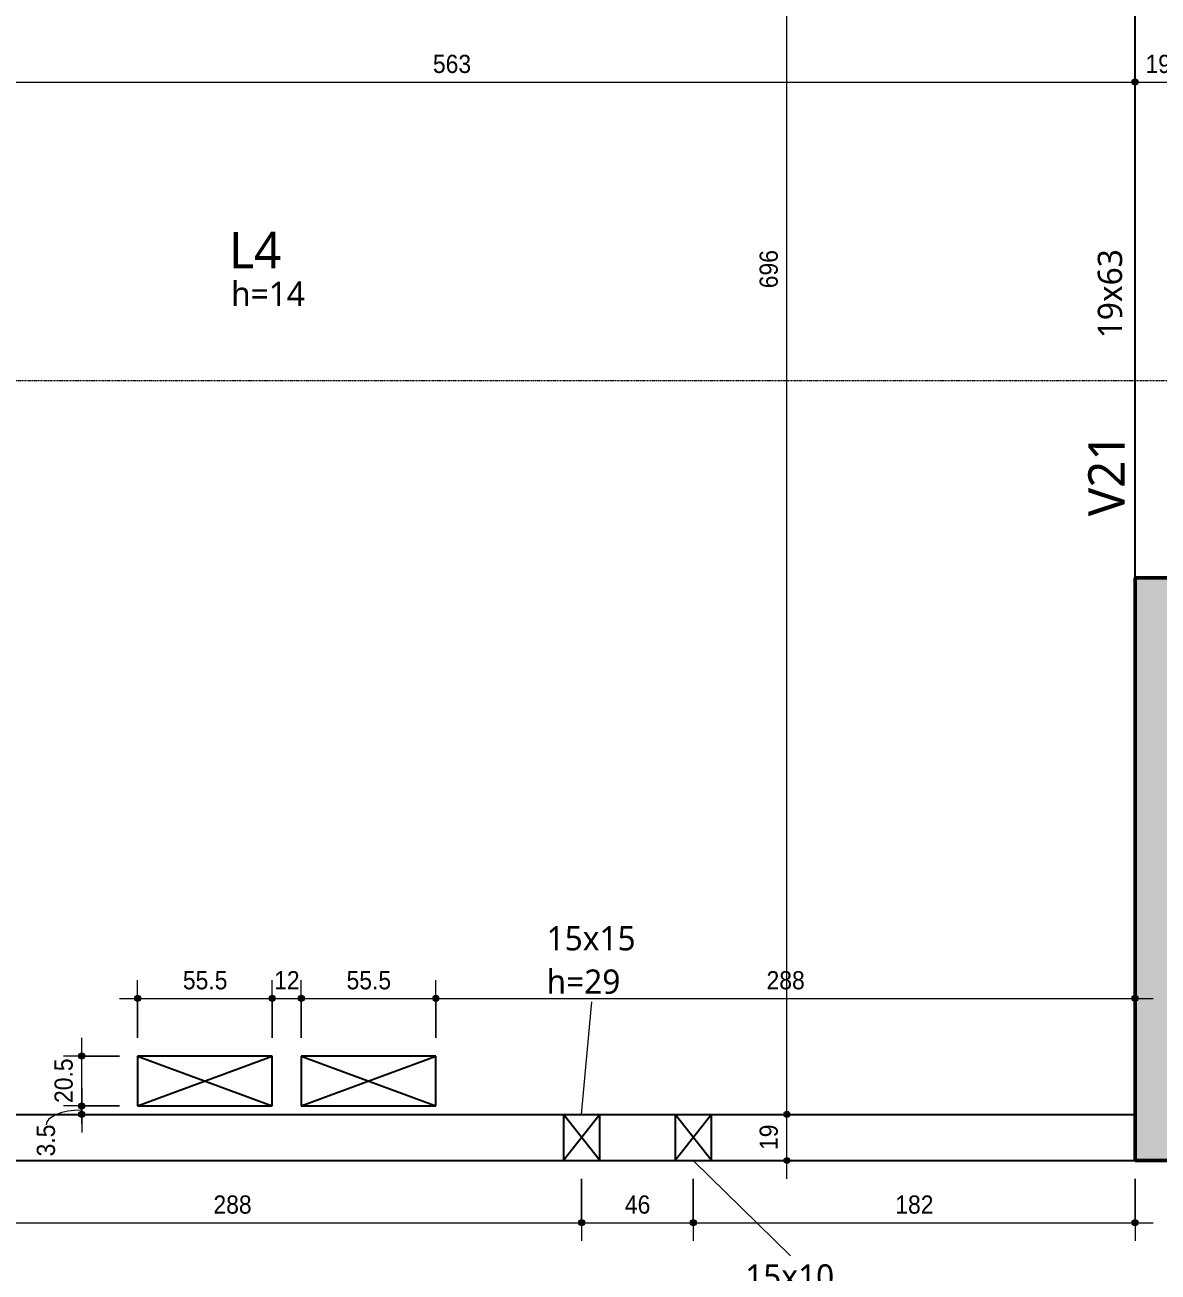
# Model space of a CAD drawing. Header units: centimetres. Extents: x -2198 to 42786, y -3196 to 88064.
# Drawn here: x 354 to 821, y -73 to 441 of the extents above; entities that cross this region are included whole.
import ezdxf

# ---------------------------------------------------------------- set-up
doc = ezdxf.new("R2010")
doc.units = ezdxf.units.CM
doc.linetypes.add('Centro de 6 mm', pattern=[1.32, 0.6, -0.24, 0.24, -0.24])
doc.linetypes.add('Traço', pattern=[0.635, 0.3175, -0.3175])
for name, color, linetype, lineweight in [('A-ANNO-DIMS', 7, 'Continuous', 9), ('A-ANNO-DIMS-50', 7, 'Continuous', 9), ('A-DETL-THIN', 7, 'Continuous', 25), ('A-FLOR', 7, 'Continuous', 25), ('A-FLOR-IDEN', 7, 'Continuous', 9), ('A-GENM', 7, 'Continuous', 25), ('A-GENM-HDLN', 7, 'Traço', 18), ('A-GENM-IDEN', 7, 'Continuous', 9), ('G-ANNO-SYMB', 7, 'Continuous', 9), ('S-BEAM', 7, 'Continuous', 25), ('S-BEAM-HDLN', 7, 'Traço', 25), ('S-BEAM-IDEN', 7, 'Continuous', 9), ('S-COLS', 7, 'Continuous', 25)]:
    doc.layers.add(name, color=color, linetype=linetype, lineweight=lineweight)
doc.styles.add('Arial_2', font='arial.ttf', dxfattribs={"width": 0.9, "height": 7.5})
doc.styles.add('Gadugi', font='gadugi.ttf', dxfattribs={"height": 15})
doc.styles.add('Gadugi_1', font='gadugi.ttf', dxfattribs={"height": 10})
doc.dimstyles.new('PED_1_5mm_ESQ', dxfattribs={"dimscale": 30.48, "dimtxt": 7.651945, "dimasz": 0.328084, "dimexe": 0.246063, "dimexo": 0.246063, "dimgap": 0.049213, "dimtad": 1, "dimdec": 1, "dimrnd": 0.5, "dimdsep": 46, "dimtxsty": 'Arial_2', "dimblk1": 'DOTSMALL', "dimblk2": 'DOTSMALL', "dimsah": 1, "dimcen": 0.09, "dimdle": 0.246063, "dimazin": 0, "dimtfac": 1, "dimtdec": 4, "dimtix": 1, "dimtmove": 0, "dimatfit": 3, "dimfxl": 1, "dimtvp": 1, "dimtolj": 1, "dimtzin": 0, "dimarcsym": 2})
doc.dimstyles.new('PED_1_5mm_ESQ_1', dxfattribs={"dimscale": 30.48, "dimtxt": 7.651945, "dimasz": 0.328084, "dimexe": 0.246063, "dimexo": 0.246063, "dimgap": 0.049213, "dimtad": 1, "dimdec": 1, "dimrnd": 0.5, "dimdsep": 46, "dimtxsty": 'Arial_2', "dimblk1": 'DOTSMALL', "dimblk2": 'DOTSMALL', "dimsah": 1, "dimcen": 0.09, "dimdle": 0.246063, "dimazin": 0, "dimtfac": 1, "dimtdec": 4, "dimtix": 1, "dimtmove": 1, "dimatfit": 3, "dimfxl": 1, "dimtvp": 1, "dimtolj": 1, "dimtzin": 0, "dimarcsym": 2})

# ---------------------------------------------------------------- blocks, each defined once
blk = doc.blocks.new('PED_FURO_RETANGULAR_R04_2020 - 15x10x26-3623036-PL E 001 - FORMA DO PAVIMENTO TIPO 1')
at = {"layer": 'A-GENM-HDLN'}
for p, q in [((-7.5, 9.5), (7.5, -9.5)), ((-7.5, -9.5), (7.5, 9.5)), ((-7.5, -9.5), (-7.5, 9.5)), ((7.5, 9.5), (7.5, -9.5))]:
    blk.add_line(p, q, dxfattribs=at)
blk = doc.blocks.new('PED_FURO_RETANGULAR_R04_2020 - 15x15x29-V1-PL E 001 - FORMA DO PAVIMENTO TIPO 1')
at = {"layer": 'A-GENM-HDLN'}
for p, q in [((-7.5, 9.5), (7.5, -9.5)), ((-7.5, -9.5), (7.5, 9.5)), ((-7.5, -9.5), (-7.5, 9.5)), ((7.5, 9.5), (7.5, -9.5))]:
    blk.add_line(p, q, dxfattribs=at)
blk = doc.blocks.new('DIMBLOCK15-PL E 001 - FORMA DO PAVIMENTO TIPO 1')
at = {"layer": 'A-ANNO-DIMS-50'}
h = blk.add_hatch(color=256, dxfattribs=at)
edge = h.paths.add_edge_path(flags=0)
edge.add_arc((248.14, 417.26), 1.25, 0, 360)
h = blk.add_hatch(color=256, dxfattribs=at)
edge = h.paths.add_edge_path(flags=0)
edge.add_arc((811.15, 417.26), 1.25, 0, 360)
for p, q in [((248.14, 411.53), (248.14, 424.76)), ((811.15, 411.53), (811.15, 424.76)), ((248.14, 417.26), (811.15, 417.26)), ((248.14, 417.26), (248.14, 411.53)), ((811.15, 417.26), (811.15, 411.53))]:
    blk.add_line(p, q, dxfattribs=at)
for centre in [(248.14, 417.26), (811.15, 417.26)]:
    blk.add_circle(centre, 1.25, dxfattribs=at)
at = {"layer": 'A-ANNO-DIMS-50', "color": 0, "insert": (521.87, 428.5), "char_height": 7.5, "width": 18.6472, "attachment_point": 1, "line_spacing_factor": 0.941778, "style": 'Arial_2'}
blk.add_mtext('563', dxfattribs=at)
blk = doc.blocks.new('_DotSmall')
at = {"color": 0, "linetype": 'ByBlock', "const_width": 0.5}
blk.add_lwpolyline([(-0.0625, 0, 1), (0.0625, 0, 1)], format="xyb", close=True, dxfattribs=at)
blk = doc.blocks.new('DIMBLOCK16-PL E 001 - FORMA DO PAVIMENTO TIPO 1')
at = {"layer": 'A-ANNO-DIMS-50'}
h = blk.add_hatch(color=256, dxfattribs=at)
edge = h.paths.add_edge_path(flags=0)
edge.add_arc((811.15, 417.26), 1.25, 0, 360)
h = blk.add_hatch(color=256, dxfattribs=at)
edge = h.paths.add_edge_path(flags=0)
edge.add_arc((830.15, 417.26), 1.25, 0, 360)
for p, q in [((811.15, 411.53), (811.15, 424.76)), ((830.15, 411.53), (830.15, 424.76)), ((811.15, 417.26), (830.15, 417.26)), ((811.15, 417.26), (811.15, 411.53)), ((830.15, 417.26), (830.15, 411.53))]:
    blk.add_line(p, q, dxfattribs=at)
for centre in [(811.15, 417.26), (830.15, 417.26)]:
    blk.add_circle(centre, 1.25, dxfattribs=at)
at = {"layer": 'A-ANNO-DIMS-50', "color": 0, "insert": (815.47, 428.5), "char_height": 7.5, "width": 12.4315, "attachment_point": 1, "line_spacing_factor": 0.941778, "style": 'Arial_2'}
blk.add_mtext('19', dxfattribs=at)
blk = doc.blocks.new('DIMBLOCK41-PL E 001 - FORMA DO PAVIMENTO TIPO 1')
at = {"layer": 'A-ANNO-DIMS-50'}
h = blk.add_hatch(color=256, dxfattribs=at)
edge = h.paths.add_edge_path(flags=0)
edge.add_arc((667.7, -7.88), 1.25, 0, 360)
h = blk.add_hatch(color=256, dxfattribs=at)
edge = h.paths.add_edge_path(flags=0)
edge.add_arc((667.7, -26.88), 1.25, 0, 360)
for p, q in [((673.43, -7.88), (660.2, -7.88)), ((667.7, -34.38), (667.7, -7.88)), ((667.7, -7.88), (673.43, -7.88)), ((673.43, -26.88), (660.2, -26.88)), ((667.7, -26.88), (673.43, -26.88))]:
    blk.add_line(p, q, dxfattribs=at)
for centre in [(667.7, -7.88), (667.7, -26.88)]:
    blk.add_circle(centre, 1.25, dxfattribs=at)
at = {"layer": 'A-ANNO-DIMS-50', "color": 0, "insert": (656.46, -22.56), "char_height": 7.5, "width": 12.4315, "attachment_point": 1, "rotation": 90, "line_spacing_factor": 0.941778, "style": 'Arial_2'}
blk.add_mtext('19', dxfattribs=at)
blk = doc.blocks.new('DIMBLOCK42-PL E 001 - FORMA DO PAVIMENTO TIPO 1')
at = {"layer": 'A-ANNO-DIMS-50'}
h = blk.add_hatch(color=256, dxfattribs=at)
edge = h.paths.add_edge_path(flags=0)
edge.add_arc((667.7, 688.12), 1.25, 0, 360)
h = blk.add_hatch(color=256, dxfattribs=at)
edge = h.paths.add_edge_path(flags=0)
edge.add_arc((667.7, -7.88), 1.25, 0, 360)
for p, q in [((673.43, 688.12), (660.2, 688.12)), ((667.7, -7.88), (667.7, 688.12)), ((667.7, 688.12), (673.43, 688.12)), ((673.43, -7.88), (660.2, -7.88)), ((667.7, -7.88), (673.43, -7.88))]:
    blk.add_line(p, q, dxfattribs=at)
for centre in [(667.7, 688.12), (667.7, -7.88)]:
    blk.add_circle(centre, 1.25, dxfattribs=at)
at = {"layer": 'A-ANNO-DIMS-50', "color": 0, "insert": (656.46, 332.35), "char_height": 7.5, "width": 18.6472, "attachment_point": 1, "rotation": 90, "line_spacing_factor": 0.941778, "style": 'Arial_2'}
blk.add_mtext('696', dxfattribs=at)
blk = doc.blocks.new('DIMBLOCK157-PL E 001 - FORMA DO PAVIMENTO TIPO 1')
at = {"layer": 'A-ANNO-DIMS-50'}
h = blk.add_hatch(color=256, dxfattribs=at)
edge = h.paths.add_edge_path(flags=0)
edge.add_arc((295.27, -52.5), 1.25, 0, 360)
h = blk.add_hatch(color=256, dxfattribs=at)
edge = h.paths.add_edge_path(flags=0)
edge.add_arc((583.15, -52.5), 1.25, 0, 360)
for p, q in [((295.27, -34.38), (295.27, -60)), ((295.27, -52.5), (295.27, -34.38)), ((583.15, -34.38), (583.15, -60)), ((583.15, -52.5), (583.15, -34.38)), ((295.27, -52.5), (583.15, -52.5))]:
    blk.add_line(p, q, dxfattribs=at)
for centre in [(295.27, -52.5), (583.15, -52.5)]:
    blk.add_circle(centre, 1.25, dxfattribs=at)
at = {"layer": 'A-ANNO-DIMS-50', "color": 0, "insert": (431.44, -41.26), "char_height": 7.5, "width": 18.6472, "attachment_point": 1, "line_spacing_factor": 0.941778, "style": 'Arial_2'}
blk.add_mtext('288', dxfattribs=at)
blk = doc.blocks.new('DIMBLOCK158-PL E 001 - FORMA DO PAVIMENTO TIPO 1')
at = {"layer": 'A-ANNO-DIMS-50'}
h = blk.add_hatch(color=256, dxfattribs=at)
edge = h.paths.add_edge_path(flags=0)
edge.add_arc((583.15, -52.5), 1.25, 0, 360)
h = blk.add_hatch(color=256, dxfattribs=at)
edge = h.paths.add_edge_path(flags=0)
edge.add_arc((629.13, -52.5), 1.25, 0, 360)
for p, q in [((583.15, -34.38), (583.15, -60)), ((583.15, -52.5), (583.15, -34.38)), ((629.13, -34.38), (629.13, -60)), ((629.13, -52.5), (629.13, -34.38)), ((583.15, -52.5), (629.13, -52.5))]:
    blk.add_line(p, q, dxfattribs=at)
for centre in [(583.15, -52.5), (629.13, -52.5)]:
    blk.add_circle(centre, 1.25, dxfattribs=at)
at = {"layer": 'A-ANNO-DIMS-50', "color": 0, "insert": (600.96, -41.26), "char_height": 7.5, "width": 12.4315, "attachment_point": 1, "line_spacing_factor": 0.941778, "style": 'Arial_2'}
blk.add_mtext('46', dxfattribs=at)
blk = doc.blocks.new('DIMBLOCK159-PL E 001 - FORMA DO PAVIMENTO TIPO 1')
at = {"layer": 'A-ANNO-DIMS-50'}
h = blk.add_hatch(color=256, dxfattribs=at)
edge = h.paths.add_edge_path(flags=0)
edge.add_arc((629.13, -52.5), 1.25, 0, 360)
h = blk.add_hatch(color=256, dxfattribs=at)
edge = h.paths.add_edge_path(flags=0)
edge.add_arc((811.15, -52.5), 1.25, 0, 360)
for p, q in [((629.13, -34.38), (629.13, -60)), ((629.13, -52.5), (629.13, -34.38)), ((811.15, -34.38), (811.15, -60)), ((811.15, -52.5), (811.15, -34.38)), ((629.13, -52.5), (818.65, -52.5))]:
    blk.add_line(p, q, dxfattribs=at)
for centre in [(629.13, -52.5), (811.15, -52.5)]:
    blk.add_circle(centre, 1.25, dxfattribs=at)
at = {"layer": 'A-ANNO-DIMS-50', "color": 0, "insert": (712.37, -41.26), "char_height": 7.5, "width": 18.6472, "attachment_point": 1, "line_spacing_factor": 0.941778, "style": 'Arial_2'}
blk.add_mtext('182', dxfattribs=at)
blk = doc.blocks.new('DIMBLOCK160-PL E 001 - FORMA DO PAVIMENTO TIPO 1')
at = {"layer": 'A-ANNO-DIMS-50'}
h = blk.add_hatch(color=256, dxfattribs=at)
edge = h.paths.add_edge_path(flags=0)
edge.add_arc((400.2, 39.88), 1.25, 0, 360)
h = blk.add_hatch(color=256, dxfattribs=at)
edge = h.paths.add_edge_path(flags=0)
edge.add_arc((455.64, 39.88), 1.25, 0, 360)
for p, q in [((400.2, 23.63), (400.2, 47.38)), ((455.64, 23.63), (455.64, 47.38)), ((392.7, 39.88), (455.64, 39.88)), ((400.2, 39.88), (400.2, 23.63)), ((455.64, 39.88), (455.64, 23.63))]:
    blk.add_line(p, q, dxfattribs=at)
for centre in [(400.2, 39.88), (455.64, 39.88)]:
    blk.add_circle(centre, 1.25, dxfattribs=at)
at = {"layer": 'A-ANNO-DIMS-50', "color": 0, "insert": (418.85, 51.12), "char_height": 7.5, "width": 21.7551, "attachment_point": 1, "line_spacing_factor": 0.941778, "style": 'Arial_2'}
blk.add_mtext('55.5', dxfattribs=at)
blk = doc.blocks.new('DIMBLOCK161-PL E 001 - FORMA DO PAVIMENTO TIPO 1')
at = {"layer": 'A-ANNO-DIMS-50'}
h = blk.add_hatch(color=256, dxfattribs=at)
edge = h.paths.add_edge_path(flags=0)
edge.add_arc((455.64, 39.88), 1.25, 0, 360)
h = blk.add_hatch(color=256, dxfattribs=at)
edge = h.paths.add_edge_path(flags=0)
edge.add_arc((467.64, 39.88), 1.25, 0, 360)
for p, q in [((455.64, 23.63), (455.64, 47.38)), ((467.64, 23.63), (467.64, 47.38)), ((455.64, 39.88), (467.64, 39.88)), ((455.64, 39.88), (455.64, 23.63)), ((467.64, 39.88), (467.64, 23.63))]:
    blk.add_line(p, q, dxfattribs=at)
for centre in [(455.64, 39.88), (467.64, 39.88)]:
    blk.add_circle(centre, 1.25, dxfattribs=at)
at = {"layer": 'A-ANNO-DIMS-50', "color": 0, "insert": (456.46, 51.12), "char_height": 7.5, "width": 12.4315, "attachment_point": 1, "line_spacing_factor": 0.941778, "style": 'Arial_2'}
blk.add_mtext('12', dxfattribs=at)
blk = doc.blocks.new('DIMBLOCK162-PL E 001 - FORMA DO PAVIMENTO TIPO 1')
at = {"layer": 'A-ANNO-DIMS-50'}
h = blk.add_hatch(color=256, dxfattribs=at)
edge = h.paths.add_edge_path(flags=0)
edge.add_arc((467.64, 39.88), 1.25, 0, 360)
h = blk.add_hatch(color=256, dxfattribs=at)
edge = h.paths.add_edge_path(flags=0)
edge.add_arc((523.07, 39.88), 1.25, 0, 360)
for p, q in [((467.64, 23.63), (467.64, 47.38)), ((523.07, 23.63), (523.07, 47.38)), ((467.64, 39.88), (530.57, 39.88)), ((467.64, 39.88), (467.64, 23.63)), ((523.07, 39.88), (523.07, 23.63))]:
    blk.add_line(p, q, dxfattribs=at)
for centre in [(467.64, 39.88), (523.07, 39.88)]:
    blk.add_circle(centre, 1.25, dxfattribs=at)
at = {"layer": 'A-ANNO-DIMS-50', "color": 0, "insert": (486.29, 51.12), "char_height": 7.5, "width": 21.7551, "attachment_point": 1, "line_spacing_factor": 0.941778, "style": 'Arial_2'}
blk.add_mtext('55.5', dxfattribs=at)
blk = doc.blocks.new('DIMBLOCK163-PL E 001 - FORMA DO PAVIMENTO TIPO 1')
at = {"layer": 'A-ANNO-DIMS-50'}
h = blk.add_hatch(color=256, dxfattribs=at)
edge = h.paths.add_edge_path(flags=0)
edge.add_arc((377.18, 16.13), 1.25, 0, 360)
h = blk.add_hatch(color=256, dxfattribs=at)
edge = h.paths.add_edge_path(flags=0)
edge.add_arc((377.18, -4.38), 1.25, 0, 360)
for p, q in [((377.18, -11.88), (377.18, 23.63)), ((392.7, 16.13), (369.68, 16.13)), ((377.18, 16.13), (392.7, 16.13)), ((392.7, -4.38), (369.68, -4.38)), ((377.18, -4.38), (392.7, -4.38))]:
    blk.add_line(p, q, dxfattribs=at)
for centre in [(377.18, 16.13), (377.18, -4.38)]:
    blk.add_circle(centre, 1.25, dxfattribs=at)
at = {"layer": 'A-ANNO-DIMS-50', "color": 0, "insert": (365.94, -3.19), "char_height": 7.5, "width": 21.7551, "attachment_point": 1, "rotation": 90, "line_spacing_factor": 0.941778, "style": 'Arial_2'}
blk.add_mtext('20.5', dxfattribs=at)
blk = doc.blocks.new('DIMBLOCK164-PL E 001 - FORMA DO PAVIMENTO TIPO 1')
at = {"layer": 'A-ANNO-DIMS-50'}
h = blk.add_hatch(color=256, dxfattribs=at)
edge = h.paths.add_edge_path(flags=0)
edge.add_arc((377.18, -4.38), 1.25, 0, 360)
h = blk.add_hatch(color=256, dxfattribs=at)
edge = h.paths.add_edge_path(flags=0)
edge.add_arc((377.18, -7.88), 1.25, 0, 360)
for p, q in [((377.18, 3.12), (377.18, -15.38)), ((392.7, -4.38), (369.68, -4.38)), ((377.18, -4.38), (392.7, -4.38)), ((371.45, -7.88), (384.68, -7.88)), ((377.18, -7.88), (371.45, -7.88))]:
    blk.add_line(p, q, dxfattribs=at)
for centre in [(377.18, -4.38), (377.18, -7.88)]:
    blk.add_circle(centre, 1.25, dxfattribs=at)
blk.add_ellipse((377.18, -12.24), major_axis=(-14.68, 0), ratio=0.416379, start_param=4.712389, end_param=6.283185, dxfattribs=at)
at = {"layer": 'A-ANNO-DIMS-50', "color": 0, "insert": (358.65, -25.19), "char_height": 7.5, "width": 15.5393, "attachment_point": 1, "rotation": 90, "line_spacing_factor": 0.941778, "style": 'Arial_2'}
blk.add_mtext('3.5', dxfattribs=at)
blk = doc.blocks.new('DIMBLOCK165-PL E 001 - FORMA DO PAVIMENTO TIPO 1')
at = {"layer": 'A-ANNO-DIMS-50'}
h = blk.add_hatch(color=256, dxfattribs=at)
edge = h.paths.add_edge_path(flags=0)
edge.add_arc((523.07, 39.88), 1.25, 0, 360)
h = blk.add_hatch(color=256, dxfattribs=at)
edge = h.paths.add_edge_path(flags=0)
edge.add_arc((811.15, 39.88), 1.25, 0, 360)
for p, q in [((523.07, 23.63), (523.07, 47.38)), ((811.15, 34.15), (811.15, 47.38)), ((515.57, 39.88), (818.65, 39.88)), ((523.07, 39.88), (523.07, 23.63)), ((811.15, 39.88), (811.15, 34.15))]:
    blk.add_line(p, q, dxfattribs=at)
for centre in [(523.07, 39.88), (811.15, 39.88)]:
    blk.add_circle(centre, 1.25, dxfattribs=at)
at = {"layer": 'A-ANNO-DIMS-50', "color": 0, "insert": (659.34, 51.12), "char_height": 7.5, "width": 18.6472, "attachment_point": 1, "line_spacing_factor": 0.941778, "style": 'Arial_2'}
blk.add_mtext('288', dxfattribs=at)

msp = doc.modelspace()

# ---------------------------------------------------------------- hatches: boundary and pattern name
at = {"layer": 'S-COLS', "true_color": 0x808080}
msp.add_hatch(color=8, dxfattribs=at).paths.add_polyline_path([(830.15, -26.88), (830.15, 213.12), (811.15, 213.12), (811.15, -26.88)], flags=0)

# ---------------------------------------------------------------- linework, layer by layer
at = {"layer": 'A-DETL-THIN'}
for p, q in [((400.2, 16.13), (455.64, -4.38)), ((400.2, -4.38), (455.64, 16.13)), ((467.64, 16.13), (523.07, -4.38)), ((467.64, -4.38), (523.07, 16.13)), ((590.65, -7.88), (575.65, -26.88)), ((590.65, -26.88), (575.65, -7.88)), ((636.63, -7.88), (621.63, -26.88)), ((636.63, -26.88), (621.63, -7.88))]:
    msp.add_line(p, q, dxfattribs=at)
at = {"layer": 'A-FLOR'}
for p, q in [((455.64, 16.13), (400.2, 16.13)), ((400.2, 16.13), (400.2, -4.38)), ((455.64, -4.38), (455.64, 16.13)), ((523.07, 16.13), (467.64, 16.13)), ((467.64, 16.13), (467.64, -4.38)), ((523.07, -4.38), (523.07, 16.13)), ((400.2, -4.38), (455.64, -4.38)), ((467.64, -4.38), (523.07, -4.38))]:
    msp.add_line(p, q, dxfattribs=at)
at = {"layer": 'A-GENM-IDEN'}
for p, q in [((583.15, -7.88), (587.4, 38.51)), ((629.13, -26.88), (669.2, -66.07))]:
    msp.add_line(p, q, dxfattribs=at)
at = {"layer": 'G-ANNO-SYMB', "linetype": 'Centro de 6 mm'}
msp.add_line((-1847.96, 294.37), (1441.7, 294.37), dxfattribs=at)
at = {"layer": 'S-BEAM'}
for p, q in [((811.15, 213.12), (811.15, 460.55)), ((112.14, -7.88), (811.15, -7.88)), ((112.14, -26.88), (811.15, -26.88))]:
    msp.add_line(p, q, dxfattribs=at)
at = {"layer": 'S-BEAM-HDLN', "linetype": 'Continuous'}
for p, q in [((575.65, -7.88), (575.65, -26.88)), ((590.65, -26.88), (590.65, -7.88)), ((621.63, -7.88), (621.63, -26.88)), ((636.63, -26.88), (636.63, -7.88))]:
    msp.add_line(p, q, dxfattribs=at)
at = {"layer": 'S-COLS', "lineweight": 50}
for p, q in [((811.15, -26.88), (811.15, 213.12)), ((811.15, 213.12), (830.15, 213.12)), ((830.15, -26.88), (811.15, -26.88))]:
    msp.add_line(p, q, dxfattribs=at)

# ---------------------------------------------------------------- block references
at = {"layer": 'A-GENM', "linetype": 'Traço', "lineweight": 18, "rotation": 180}
for name, p in [('PED_FURO_RETANGULAR_R04_2020 - 15x15x29-V1-PL E 001 - FORMA DO PAVIMENTO TIPO 1', (583.15, -17.38)), ('PED_FURO_RETANGULAR_R04_2020 - 15x10x26-3623036-PL E 001 - FORMA DO PAVIMENTO TIPO 1', (629.13, -17.38))]:
    msp.add_blockref(name, p, dxfattribs=at)

# ---------------------------------------------------------------- texts
at = {"layer": 'A-FLOR-IDEN', "attachment_point": 1}
for s, insert, char_height, width, style in [('L4', (437.93, 355.55), 15, 26.0548, 'Gadugi'), ('h=14', (438.71, 335.08), 10, 39.6835, 'Gadugi_1')]:
    msp.add_mtext(s, dxfattribs=dict(at, insert=insert, char_height=char_height, width=width, style=style))
at = {"layer": 'A-GENM-IDEN', "char_height": 10, "attachment_point": 1, "style": 'Gadugi_1'}
for s, insert, width in [('15x15', (568.7, 69.66), 44.8945), ('h=29', (568.7, 51.8), 39.6835), ('15x10', (650.5, -69.63), 44.8945)]:
    msp.add_mtext(s, dxfattribs=dict(at, insert=insert, width=width))
at = {"layer": 'S-BEAM-IDEN', "attachment_point": 1, "rotation": 90}
for s, insert, char_height, width, style in [('19x63', (795.81, 311.75), 10, 44.8945, 'Gadugi_1'), ('V21', (791.88, 238.45), 15, 44.0928, 'Gadugi')]:
    msp.add_mtext(s, dxfattribs=dict(at, insert=insert, char_height=char_height, width=width, style=style))

# ---------------------------------------------------------------- dimensions: what is measured, and where the dimension line sits
at = {"layer": 'A-ANNO-DIMS'}
for base, p1, p2, override, picture, middle in [((667.7, 688.12), (665.93, -7.88), (665.93, 688.12), {"dimpost": '<>', "dimfxl": 696.000019}, 'DIMBLOCK42-PL E 001 - FORMA DO PAVIMENTO TIPO 1', (662.37, 340.12)), ((377.18, 16.13), (400.2, -4.38), (400.2, 16.13), {"dimpost": '<>', "dimfxl": 20.510135}, 'DIMBLOCK163-PL E 001 - FORMA DO PAVIMENTO TIPO 1', (371.85, 5.87)), ((667.7, -7.88), (665.93, -26.88), (665.93, -7.88), {"dimpost": '<>', "dimfxl": 19}, 'DIMBLOCK41-PL E 001 - FORMA DO PAVIMENTO TIPO 1', (662.37, -17.38))]:
    dim = msp.add_linear_dim(base=base, p1=p1, p2=p2, angle=90, dimstyle='PED_1_5mm_ESQ', override=override, dxfattribs=at)
    dim.commit()
    dim.dimension.update_dxf_attribs({"geometry": picture, "text_midpoint": middle})
for base, p1, p2, override, picture, middle in [((811.15, 417.26), (248.14, 419.03), (811.15, 419.03), {"dimpost": '<>', "dimfxl": 563.007789}, 'DIMBLOCK15-PL E 001 - FORMA DO PAVIMENTO TIPO 1', (529.64, 422.6)), ((830.15, 417.26), (811.15, 419.03), (830.15, 419.03), {"dimpost": '<>', "dimfxl": 19}, 'DIMBLOCK16-PL E 001 - FORMA DO PAVIMENTO TIPO 1', (820.65, 422.59)), ((455.64, 39.88), (400.2, 16.13), (455.64, 16.13), {"dimpost": '<>', "dimfxl": 55.433059}, 'DIMBLOCK160-PL E 001 - FORMA DO PAVIMENTO TIPO 1', (427.92, 45.2)), ((467.64, 39.88), (455.64, 16.13), (467.64, 16.13), {"dimpost": '<>', "dimfxl": 12}, 'DIMBLOCK161-PL E 001 - FORMA DO PAVIMENTO TIPO 1', (461.64, 45.15)), ((523.07, 39.88), (467.64, 16.13), (523.07, 16.13), {"dimpost": '<>', "dimfxl": 55.433059}, 'DIMBLOCK162-PL E 001 - FORMA DO PAVIMENTO TIPO 1', (495.35, 45.2)), ((811.15, 39.88), (523.07, 16.13), (811.15, 41.65), {"dimpost": '<>', "dimfxl": 289.207319}, 'DIMBLOCK165-PL E 001 - FORMA DO PAVIMENTO TIPO 1', (667.11, 45.21)), ((583.15, -52.5), (295.27, -26.88), (583.15, -26.88), {"dimpost": '<>', "dimfxl": 287.879581}, 'DIMBLOCK157-PL E 001 - FORMA DO PAVIMENTO TIPO 1', (439.21, -47.17)), ((629.13, -52.5), (583.15, -26.88), (629.13, -26.88), {"dimpost": '<>', "dimfxl": 45.981308}, 'DIMBLOCK158-PL E 001 - FORMA DO PAVIMENTO TIPO 1', (606.14, -47.17)), ((811.15, -52.5), (629.13, -26.88), (811.15, -26.88), {"dimpost": '<>', "dimfxl": 182.018891}, 'DIMBLOCK159-PL E 001 - FORMA DO PAVIMENTO TIPO 1', (720.14, -47.17))]:
    dim = msp.add_linear_dim(base=base, p1=p1, p2=p2, dimstyle='PED_1_5mm_ESQ', override=override, dxfattribs=at)
    dim.commit()
    dim.dimension.update_dxf_attribs({"geometry": picture, "text_midpoint": middle})
dim = msp.add_linear_dim(base=(377.18, -7.88), p1=(400.2, -4.38), p2=(378.95, -7.88), angle=90, dimstyle='PED_1_5mm_ESQ_1', override={"dimpost": '<>', "dimfxl": 21.541615}, dxfattribs=at)
dim.commit()
dim.dimension.update_dxf_attribs({"geometry": 'DIMBLOCK164-PL E 001 - FORMA DO PAVIMENTO TIPO 1', "text_midpoint": (363.65, -17.42), "dimtype": 160, "text_rotation": 90})

doc.saveas('drawing.dxf')
